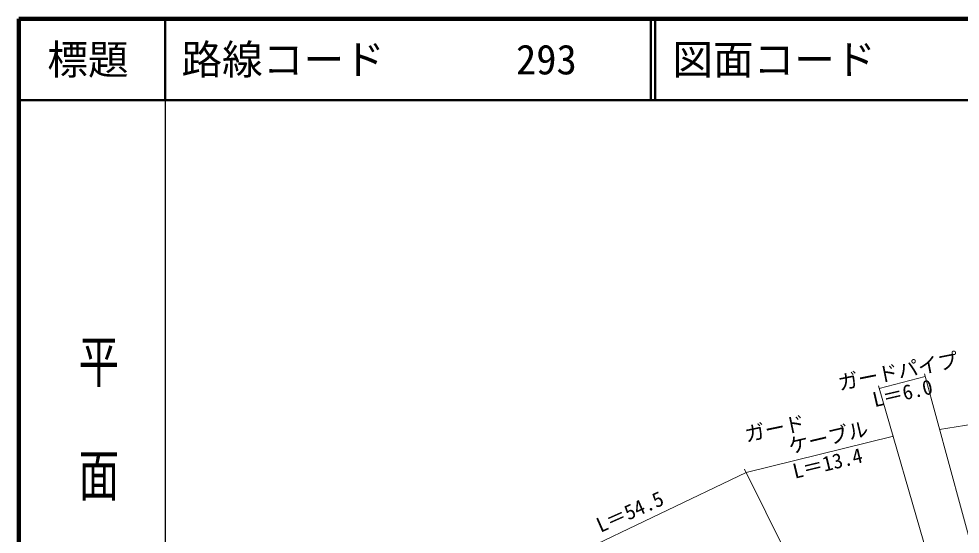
# Model space of a CAD drawing. Units: millimetres, scale not verified. Extents: x 40000 to 680000, y 20000 to 380000.
# Drawn here: x 40000 to 155776, y 316638 to 380000 of the extents above; entities that cross this region are included whole.
import ezdxf
from ezdxf.enums import TextEntityAlignment as Align

# ---------------------------------------------------------------- set-up
doc = ezdxf.new("R2010")
doc.units = ezdxf.units.MM
doc.header["$LTSCALE"] = 1000
for name, color, linetype, lineweight in [('M-BGD-EXST', 7, 'Continuous', 25), ('M-STR-HTXT', 7, 'Continuous', 13), ('M-TTL', 2, 'Continuous', 140), ('M-TTL-LINE', 7, 'Continuous', 50)]:
    doc.layers.add(name, color=color, linetype=linetype, lineweight=lineweight)
doc.layers.add('M-TTL-TXT', color=7, linetype='Continuous')
doc.styles.add('@ＭＳ ゴシック', font='')
doc.styles.add('ＭＳ ゴシック', font='')
doc.styles.get('@ＭＳ ゴシック').set_extended_font_data('@MS Gothic')
doc.styles.get('ＭＳ ゴシック').set_extended_font_data('MS Gothic')

msp = doc.modelspace()

# ---------------------------------------------------------------- linework, layer by layer
at = {"layer": 'M-BGD-EXST'}
msp.add_line((58000, 370000), (58000, 20000), dxfattribs=at)
at = {"layer": 'M-STR-HTXT'}
for p, q in [((145826, 334550), (151472, 336040)), ((151391, 336338), (160075, 304405)), ((145737, 334858), (155773, 300126)), ((153244, 329523), (185629, 334535)), ((129444, 324239), (147560, 328672)), ((87985, 304408), (129444, 324239)), ((129240, 324649), (145355, 292223))]:
    msp.add_line(p, q, dxfattribs=at)
at = {"layer": 'M-TTL'}
for p, q in [((40000, 380000), (40000, 20000)), ((680000, 380000), (40000, 380000))]:
    msp.add_line(p, q, dxfattribs=at)
at = {"layer": 'M-TTL-LINE'}
for p, q in [((58000, 380000), (58000, 370000)), ((117750, 380000), (117750, 370000)), ((118250, 380000), (118250, 370000)), ((40000, 370000), (680000, 370000))]:
    msp.add_line(p, q, dxfattribs=at)

# ---------------------------------------------------------------- texts
at = {"layer": 'M-BGD-EXST', "style": '@ＭＳ ゴシック', "width": 1.4}
msp.add_text('平  面  図', height=3666, rotation=270, dxfattribs=at).set_placement((49777, 306475), align=Align.MIDDLE_RIGHT)
at = {"layer": 'M-STR-HTXT', "style": 'ＭＳ ゴシック'}
for s, rotation, p in [('ガードパイプ', 11.242, (148411, 335232)), ('L＝6.0', 13.007, (149022, 332554)), ('ガード', 11.821, (133273, 328207)), ('ケーブル', 13.279, (139887, 327124)), ('L＝13.4', 13.518, (139810, 323933)), ('L＝54.5', 23.903, (115752, 318061))]:
    msp.add_text(s, height=1833, rotation=rotation, dxfattribs=at).set_placement(p, align=Align.BOTTOM_CENTER)
at = {"layer": 'M-TTL-TXT', "style": 'ＭＳ ゴシック'}
msp.add_text('標題', height=3666, dxfattribs=at).set_placement((48500, 375000), align=Align.MIDDLE_CENTER)
for s, p in [('路線コード', (60000, 375000)), ('293', (101142, 375000)), ('図面コード', (120380, 375000))]:
    msp.add_text(s, height=3666, dxfattribs=at).set_placement(p, align=Align.MIDDLE_LEFT)

doc.saveas('drawing.dxf')
